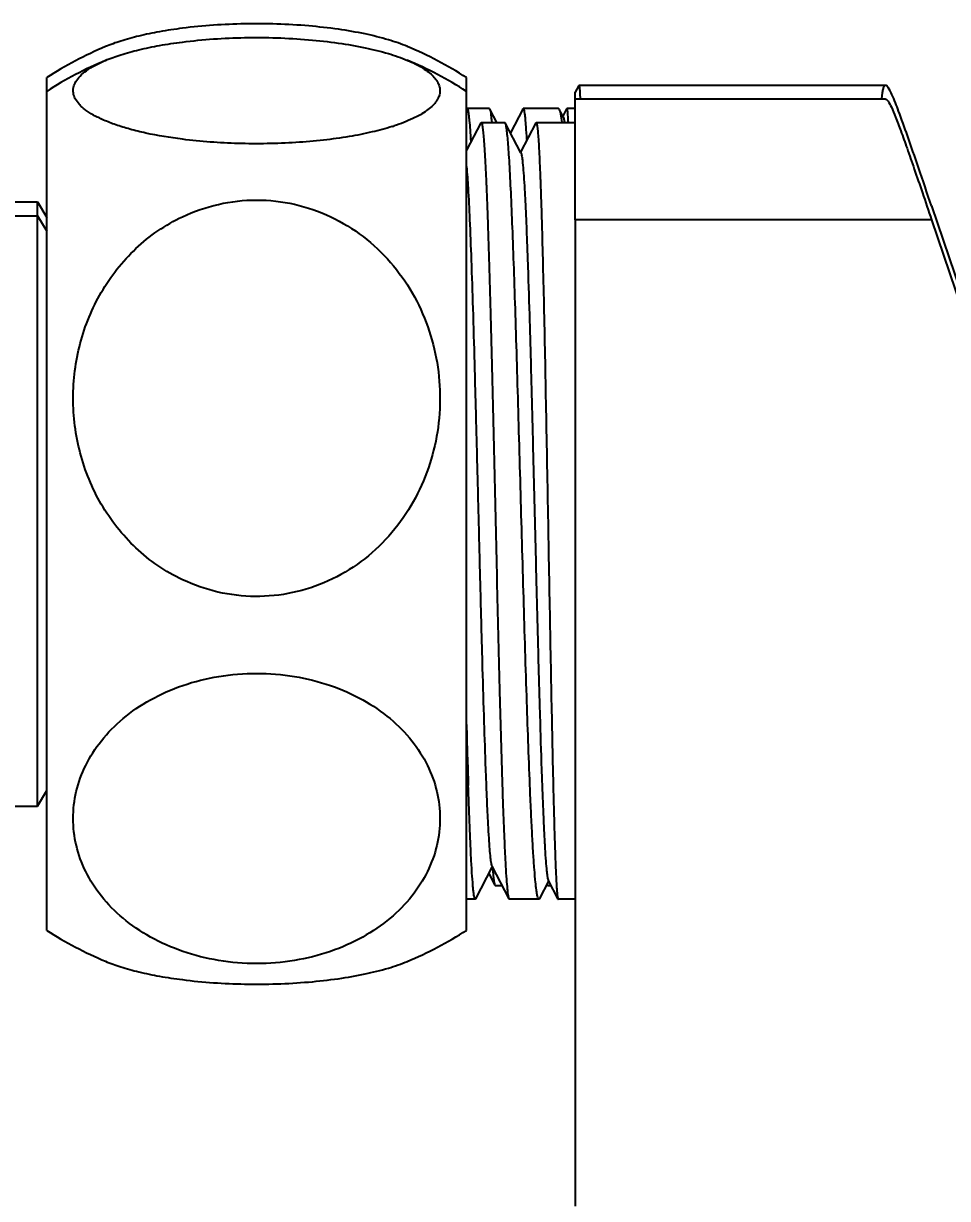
# Model space of a CAD drawing. Header units: millimetres. Extents: x 3553 to 4035, y 25961 to 26175.
# Drawn here: x 3688.2 to 3717.79, y 26037.98 to 26075.62 of the extents above; entities that cross this region are included whole.
import ezdxf

# ---------------------------------------------------------------- set-up
doc = ezdxf.new("R2010")
doc.units = ezdxf.units.MM
doc.styles.get("Standard").update_dxf_attribs({"font": ''})
doc.styles.get('Standard').set_extended_font_data('SimSun')
doc.dimstyles.new('副本 ISO-25-2bei', dxfattribs={"dimscale": 1.7, "dimtxt": 5, "dimasz": 5, "dimexe": 0.5, "dimexo": 0.625, "dimgap": 2, "dimtad": 1, "dimlfac": 0.0393, "dimdsep": 46, "dimtxsty": 'Standard', "dimcen": 2.5, "dimclrd": 1, "dimclre": 1, "dimclrt": 3, "dimadec": 0, "dimazin": 0, "dimtfac": 1, "dimtmove": 0, "dimatfit": 3, "dimfxl": 0, "dimarcsym": 0})

# ---------------------------------------------------------------- blocks, each defined once
blk = doc.blocks.new('*D4')
at = {"color": 1, "lineweight": -2, "transparency": 16777216}
for p, q in [((3611.356, 26037.626), (3611.356, 25991.025)), ((3739.327, 26000.218), (3739.327, 25991.025)), ((3619.856, 25991.875), (3730.827, 25991.875))]:
    blk.add_line(p, q, dxfattribs=at)
at = {"color": 1, "transparency": 16777216}
for points in [[(3619.856, 25993.292), (3619.856, 25990.458), (3611.356, 25991.875)], [(3730.827, 25993.292), (3730.827, 25990.458), (3739.327, 25991.875)]]:
    blk.add_solid(points, dxfattribs=at)
at = {"layer": 'Defpoints', "color": 0, "transparency": 16777216}
for p in [(3611.356, 26038.688), (3739.327, 26001.28), (3739.327, 25991.875)]:
    blk.add_point(p, dxfattribs=at)
at = {"color": 3, "transparency": 16777216, "insert": (3675.341, 26001.225), "char_height": 8.5, "attachment_point": 5}
blk.add_mtext('128', dxfattribs=at)
blk = doc.blocks.new('*D5')
at = {"color": 1, "lineweight": -2, "transparency": 16777216}
for p, q in [((3570.581, 26047.717), (3570.581, 25971.344)), ((3739.327, 25994.559), (3739.327, 25971.344)), ((3579.081, 25972.194), (3730.827, 25972.194))]:
    blk.add_line(p, q, dxfattribs=at)
at = {"color": 1, "transparency": 16777216}
for points in [[(3579.081, 25973.61), (3579.081, 25970.777), (3570.581, 25972.194)], [(3730.827, 25973.61), (3730.827, 25970.777), (3739.327, 25972.194)]]:
    blk.add_solid(points, dxfattribs=at)
at = {"layer": 'Defpoints', "color": 0, "transparency": 16777216}
for p in [(3570.581, 26048.78), (3739.327, 25995.621), (3739.327, 25972.194)]:
    blk.add_point(p, dxfattribs=at)
at = {"color": 3, "transparency": 16777216, "insert": (3654.954, 25981.544), "char_height": 8.5, "attachment_point": 5}
blk.add_mtext('168.7', dxfattribs=at)

msp = doc.modelspace()

# ---------------------------------------------------------------- linework, layer by layer
for points, knots in [([(3700.501, 26074.883), (3700.3, 26074.968), (3700.095, 26075.039), (3699.886, 26075.1), (3699.886, 26075.1), (3699.642, 26075.173), (3699.394, 26075.235), (3699.143, 26075.288), (3699.143, 26075.288), (3698.859, 26075.348), (3698.572, 26075.397), (3698.284, 26075.438), (3698.284, 26075.438), (3697.968, 26075.483), (3697.651, 26075.519), (3697.333, 26075.546), (3697.333, 26075.546), (3696.652, 26075.604), (3695.967, 26075.624), (3695.283, 26075.612), (3695.283, 26075.612), (3694.617, 26075.599), (3693.951, 26075.555), (3693.29, 26075.472)], [0, 0, 0, 0, 0.166667, 0.166667, 0.166667, 0.166667, 0.333333, 0.333333, 0.333333, 0.333333, 0.5, 0.5, 0.5, 0.5, 0.666667, 0.666667, 0.666667, 0.666667, 0.833333, 0.833333, 0.833333, 0.833333, 1, 1, 1, 1]), ([(3693.29, 26075.472), (3693.045, 26075.44), (3692.8, 26075.404), (3692.557, 26075.36), (3692.557, 26075.36), (3692.335, 26075.32), (3692.115, 26075.275), (3691.896, 26075.222), (3691.896, 26075.222), (3691.7, 26075.175), (3691.507, 26075.123), (3691.316, 26075.061), (3691.316, 26075.061), (3691.149, 26075.009), (3690.985, 26074.95), (3690.824, 26074.882)], [0, 0, 0, 0, 0.25, 0.25, 0.25, 0.25, 0.5, 0.5, 0.5, 0.5, 0.75, 0.75, 0.75, 0.75, 1, 1, 1, 1]), ([(3690.823, 26074.441), (3690.984, 26074.509), (3691.148, 26074.567), (3691.315, 26074.621), (3691.315, 26074.621), (3691.506, 26074.681), (3691.699, 26074.735), (3691.895, 26074.781), (3691.895, 26074.781), (3692.114, 26074.835), (3692.335, 26074.88), (3692.557, 26074.92), (3692.557, 26074.92), (3692.8, 26074.964), (3693.045, 26075), (3693.29, 26075.031)], [0, 0, 0, 0, 0.25, 0.25, 0.25, 0.25, 0.5, 0.5, 0.5, 0.5, 0.75, 0.75, 0.75, 0.75, 1, 1, 1, 1]), ([(3693.29, 26075.031), (3693.95, 26075.115), (3694.616, 26075.159), (3695.282, 26075.171), (3695.282, 26075.171), (3695.966, 26075.184), (3696.65, 26075.163), (3697.331, 26075.105), (3697.331, 26075.105), (3697.648, 26075.078), (3697.965, 26075.043), (3698.281, 26074.998), (3698.281, 26074.998), (3698.569, 26074.957), (3698.856, 26074.908), (3699.14, 26074.848), (3699.14, 26074.848), (3699.39, 26074.795), (3699.638, 26074.734), (3699.884, 26074.661), (3699.884, 26074.661), (3700.092, 26074.598), (3700.298, 26074.528), (3700.498, 26074.444)], [0, 0, 0, 0, 0.166667, 0.166667, 0.166667, 0.166667, 0.333333, 0.333333, 0.333333, 0.333333, 0.5, 0.5, 0.5, 0.5, 0.666667, 0.666667, 0.666667, 0.666667, 0.833333, 0.833333, 0.833333, 0.833333, 1, 1, 1, 1]), ([(3693.29, 26071.916), (3692.895, 26071.966), (3692.503, 26072.03), (3692.115, 26072.115), (3692.115, 26072.115), (3691.944, 26072.152), (3691.773, 26072.194), (3691.605, 26072.24), (3691.605, 26072.24), (3691.453, 26072.282), (3691.302, 26072.328), (3691.154, 26072.38), (3691.154, 26072.38), (3691.021, 26072.425), (3690.891, 26072.475), (3690.764, 26072.531), (3690.764, 26072.531), (3690.653, 26072.58), (3690.544, 26072.633), (3690.438, 26072.692), (3690.438, 26072.692), (3690.348, 26072.744), (3690.261, 26072.8), (3690.178, 26072.862), (3690.178, 26072.862), (3690.143, 26072.89), (3690.108, 26072.918), (3690.073, 26072.949), (3690.073, 26072.949), (3690.043, 26072.977), (3690.013, 26073.006), (3689.985, 26073.037), (3689.985, 26073.037), (3689.936, 26073.091), (3689.892, 26073.151), (3689.857, 26073.216), (3689.857, 26073.216), (3689.828, 26073.272), (3689.806, 26073.334), (3689.796, 26073.397), (3689.796, 26073.397), (3689.788, 26073.458), (3689.79, 26073.519), (3689.801, 26073.579), (3689.801, 26073.579), (3689.815, 26073.643), (3689.841, 26073.704), (3689.873, 26073.761), (3689.873, 26073.761), (3689.912, 26073.825), (3689.959, 26073.884), (3690.012, 26073.939), (3690.012, 26073.939), (3690.074, 26074.004), (3690.144, 26074.06), (3690.217, 26074.113), (3690.217, 26074.113), (3690.303, 26074.175), (3690.393, 26074.23), (3690.487, 26074.282), (3690.487, 26074.282), (3690.596, 26074.341), (3690.709, 26074.393), (3690.823, 26074.441)], [0, 0, 0, 0, 0.0625, 0.0625, 0.0625, 0.0625, 0.125, 0.125, 0.125, 0.125, 0.1875, 0.1875, 0.1875, 0.1875, 0.25, 0.25, 0.25, 0.25, 0.3125, 0.3125, 0.3125, 0.3125, 0.375, 0.375, 0.375, 0.375, 0.4375, 0.4375, 0.4375, 0.4375, 0.5, 0.5, 0.5, 0.5, 0.5625, 0.5625, 0.5625, 0.5625, 0.625, 0.625, 0.625, 0.625, 0.6875, 0.6875, 0.6875, 0.6875, 0.75, 0.75, 0.75, 0.75, 0.8125, 0.8125, 0.8125, 0.8125, 0.875, 0.875, 0.875, 0.875, 0.9375, 0.9375, 0.9375, 0.9375, 1, 1, 1, 1]), ([(3700.498, 26074.444), (3700.666, 26074.373), (3700.833, 26074.292), (3700.987, 26074.196), (3700.987, 26074.196), (3701.052, 26074.156), (3701.115, 26074.112), (3701.175, 26074.065), (3701.175, 26074.065), (3701.227, 26074.024), (3701.277, 26073.98), (3701.323, 26073.932), (3701.323, 26073.932), (3701.363, 26073.889), (3701.401, 26073.844), (3701.433, 26073.795), (3701.433, 26073.795), (3701.461, 26073.751), (3701.486, 26073.705), (3701.504, 26073.657), (3701.504, 26073.657), (3701.52, 26073.612), (3701.531, 26073.564), (3701.535, 26073.517), (3701.535, 26073.517), (3701.539, 26073.471), (3701.537, 26073.424), (3701.528, 26073.377), (3701.528, 26073.377), (3701.519, 26073.33), (3701.503, 26073.283), (3701.482, 26073.239), (3701.482, 26073.239), (3701.459, 26073.191), (3701.43, 26073.144), (3701.396, 26073.101), (3701.396, 26073.101), (3701.36, 26073.052), (3701.317, 26073.008), (3701.273, 26072.966), (3701.273, 26072.966), (3701.221, 26072.918), (3701.167, 26072.874), (3701.11, 26072.833), (3701.11, 26072.833), (3701.045, 26072.786), (3700.978, 26072.743), (3700.908, 26072.703), (3700.908, 26072.703), (3700.829, 26072.658), (3700.75, 26072.617), (3700.668, 26072.578), (3700.668, 26072.578), (3700.476, 26072.488), (3700.276, 26072.412), (3700.074, 26072.346)], [0, 0, 0, 0, 0.071429, 0.071429, 0.071429, 0.071429, 0.142857, 0.142857, 0.142857, 0.142857, 0.214286, 0.214286, 0.214286, 0.214286, 0.285714, 0.285714, 0.285714, 0.285714, 0.357143, 0.357143, 0.357143, 0.357143, 0.428571, 0.428571, 0.428571, 0.428571, 0.5, 0.5, 0.5, 0.5, 0.571429, 0.571429, 0.571429, 0.571429, 0.642857, 0.642857, 0.642857, 0.642857, 0.714286, 0.714286, 0.714286, 0.714286, 0.785714, 0.785714, 0.785714, 0.785714, 0.857143, 0.857143, 0.857143, 0.857143, 0.928571, 0.928571, 0.928571, 0.928571, 1, 1, 1, 1]), ([(3705.987, 26073.643), (3705.989, 26073.643), (3705.991, 26073.639), (3705.992, 26073.636), (3705.992, 26073.636), (3705.994, 26073.629), (3705.995, 26073.622), (3705.996, 26073.617), (3705.996, 26073.617), (3705.998, 26073.607), (3706, 26073.595), (3706.001, 26073.585), (3706.001, 26073.585), (3706.003, 26073.57), (3706.004, 26073.555), (3706.006, 26073.54), (3706.006, 26073.54), (3706.008, 26073.52), (3706.009, 26073.501), (3706.011, 26073.482), (3706.011, 26073.482), (3706.012, 26073.458), (3706.013, 26073.435), (3706.015, 26073.412), (3706.015, 26073.412), (3706.018, 26073.352), (3706.022, 26073.293), (3706.024, 26073.232)], [0, 0, 0, 0, 0.142857, 0.142857, 0.142857, 0.142857, 0.285714, 0.285714, 0.285714, 0.285714, 0.428571, 0.428571, 0.428571, 0.428571, 0.571429, 0.571429, 0.571429, 0.571429, 0.714286, 0.714286, 0.714286, 0.714286, 0.857143, 0.857143, 0.857143, 0.857143, 1, 1, 1, 1]), ([(3715.803, 26073.643), (3715.787, 26073.643), (3715.772, 26073.63), (3715.761, 26073.617), (3715.761, 26073.617), (3715.753, 26073.607), (3715.748, 26073.597), (3715.744, 26073.585), (3715.744, 26073.585), (3715.737, 26073.571), (3715.733, 26073.556), (3715.728, 26073.541), (3715.728, 26073.541), (3715.716, 26073.499), (3715.708, 26073.456), (3715.701, 26073.413), (3715.701, 26073.413), (3715.692, 26073.354), (3715.686, 26073.294), (3715.68, 26073.235)], [0, 0, 0, 0, 0.2, 0.2, 0.2, 0.2, 0.4, 0.4, 0.4, 0.4, 0.6, 0.6, 0.6, 0.6, 0.8, 0.8, 0.8, 0.8, 1, 1, 1, 1]), ([(3716.009, 26073.352), (3715.975, 26073.427), (3715.938, 26073.502), (3715.891, 26073.57), (3715.891, 26073.57), (3715.878, 26073.589), (3715.863, 26073.608), (3715.844, 26073.624), (3715.844, 26073.624), (3715.832, 26073.634), (3715.817, 26073.643), (3715.803, 26073.643)], [0, 0, 0, 0, 0.333333, 0.333333, 0.333333, 0.333333, 0.666667, 0.666667, 0.666667, 0.666667, 1, 1, 1, 1]), ([(3715.803, 26073.201), (3715.817, 26073.201), (3715.83, 26073.194), (3715.84, 26073.185), (3715.84, 26073.185), (3715.859, 26073.171), (3715.873, 26073.155), (3715.885, 26073.137), (3715.885, 26073.137), (3715.928, 26073.078), (3715.962, 26073.011), (3715.994, 26072.944), (3715.994, 26072.944), (3716.042, 26072.838), (3716.087, 26072.732), (3716.129, 26072.625), (3716.129, 26072.625), (3716.187, 26072.479), (3716.242, 26072.331), (3716.296, 26072.184), (3716.296, 26072.184), (3716.363, 26071.999), (3716.429, 26071.814), (3716.494, 26071.628), (3716.494, 26071.628), (3716.572, 26071.406), (3716.649, 26071.185), (3716.725, 26070.962), (3716.725, 26070.962), (3716.812, 26070.707), (3716.9, 26070.452), (3716.987, 26070.197), (3716.987, 26070.197), (3717.084, 26069.911), (3717.182, 26069.624), (3717.278, 26069.338)], [0, 0, 0, 0, 0.111111, 0.111111, 0.111111, 0.111111, 0.222222, 0.222222, 0.222222, 0.222222, 0.333333, 0.333333, 0.333333, 0.333333, 0.444444, 0.444444, 0.444444, 0.444444, 0.555556, 0.555556, 0.555556, 0.555556, 0.666667, 0.666667, 0.666667, 0.666667, 0.777778, 0.777778, 0.777778, 0.777778, 0.888889, 0.888889, 0.888889, 0.888889, 1, 1, 1, 1]), ([(3717.278, 26069.779), (3717.14, 26070.189), (3717, 26070.599), (3716.861, 26071.008), (3716.861, 26071.008), (3716.743, 26071.35), (3716.626, 26071.69), (3716.507, 26072.031), (3716.507, 26072.031), (3716.415, 26072.294), (3716.321, 26072.557), (3716.225, 26072.819), (3716.225, 26072.819), (3716.157, 26072.998), (3716.088, 26073.178), (3716.009, 26073.352)], [0, 0, 0, 0, 0.25, 0.25, 0.25, 0.25, 0.5, 0.5, 0.5, 0.5, 0.75, 0.75, 0.75, 0.75, 1, 1, 1, 1]), ([(3702.405, 26072.895), (3702.411, 26072.895), (3702.414, 26072.89), (3702.418, 26072.885), (3702.418, 26072.885), (3702.424, 26072.873), (3702.426, 26072.862), (3702.429, 26072.851)], [0, 0, 0, 0, 0.5, 0.5, 0.5, 0.5, 1, 1, 1, 1]), ([(3702.429, 26072.851), (3702.441, 26072.809), (3702.448, 26072.765), (3702.453, 26072.722), (3702.453, 26072.722), (3702.463, 26072.653), (3702.47, 26072.582), (3702.477, 26072.512), (3702.477, 26072.512), (3702.486, 26072.415), (3702.494, 26072.317), (3702.5, 26072.22), (3702.5, 26072.22), (3702.509, 26072.096), (3702.516, 26071.973), (3702.524, 26071.849)], [0, 0, 0, 0, 0.25, 0.25, 0.25, 0.25, 0.5, 0.5, 0.5, 0.5, 0.75, 0.75, 0.75, 0.75, 1, 1, 1, 1]), ([(3703.204, 26072.466), (3703.199, 26072.518), (3703.194, 26072.571), (3703.188, 26072.624), (3703.188, 26072.624), (3703.183, 26072.665), (3703.178, 26072.706), (3703.172, 26072.747), (3703.172, 26072.747), (3703.166, 26072.775), (3703.162, 26072.804), (3703.154, 26072.833), (3703.154, 26072.833), (3703.151, 26072.85), (3703.147, 26072.867), (3703.138, 26072.882)], [0, 0, 0, 0, 0.25, 0.25, 0.25, 0.25, 0.5, 0.5, 0.5, 0.5, 0.75, 0.75, 0.75, 0.75, 1, 1, 1, 1]), ([(3704.202, 26072.895), (3704.209, 26072.895), (3704.212, 26072.888), (3704.215, 26072.88), (3704.215, 26072.88), (3704.223, 26072.863), (3704.226, 26072.849), (3704.229, 26072.834), (3704.229, 26072.834), (3704.235, 26072.809), (3704.239, 26072.782), (3704.243, 26072.756), (3704.243, 26072.756), (3704.249, 26072.719), (3704.253, 26072.684), (3704.256, 26072.647), (3704.256, 26072.647), (3704.262, 26072.602), (3704.266, 26072.555), (3704.27, 26072.509), (3704.27, 26072.509), (3704.276, 26072.453), (3704.28, 26072.396), (3704.284, 26072.34), (3704.284, 26072.34), (3704.294, 26072.197), (3704.302, 26072.055), (3704.311, 26071.913)], [0, 0, 0, 0, 0.142857, 0.142857, 0.142857, 0.142857, 0.285714, 0.285714, 0.285714, 0.285714, 0.428571, 0.428571, 0.428571, 0.428571, 0.571429, 0.571429, 0.571429, 0.571429, 0.714286, 0.714286, 0.714286, 0.714286, 0.857143, 0.857143, 0.857143, 0.857143, 1, 1, 1, 1]), ([(3705.446, 26072.458), (3705.434, 26072.548), (3705.421, 26072.638), (3705.403, 26072.726), (3705.403, 26072.726), (3705.397, 26072.755), (3705.39, 26072.785), (3705.382, 26072.814), (3705.382, 26072.814), (3705.376, 26072.833), (3705.37, 26072.851), (3705.36, 26072.869)], [0, 0, 0, 0, 0.333333, 0.333333, 0.333333, 0.333333, 0.666667, 0.666667, 0.666667, 0.666667, 1, 1, 1, 1]), ([(3705.485, 26072.631), (3705.494, 26072.614), (3705.499, 26072.593), (3705.502, 26072.574), (3705.502, 26072.574), (3705.509, 26072.54), (3705.515, 26072.505), (3705.52, 26072.47)], [0, 0, 0, 0, 0.5, 0.5, 0.5, 0.5, 1, 1, 1, 1]), ([(3705.599, 26072.895), (3705.6, 26072.895), (3705.601, 26072.894), (3705.602, 26072.893), (3705.602, 26072.893), (3705.603, 26072.89), (3705.604, 26072.887), (3705.605, 26072.883), (3705.605, 26072.883), (3705.608, 26072.872), (3705.61, 26072.859), (3705.611, 26072.846)], [0, 0, 0, 0, 0.333333, 0.333333, 0.333333, 0.333333, 0.666667, 0.666667, 0.666667, 0.666667, 1, 1, 1, 1]), ([(3705.611, 26072.846), (3705.618, 26072.798), (3705.622, 26072.749), (3705.624, 26072.7), (3705.624, 26072.7), (3705.63, 26072.619), (3705.634, 26072.539), (3705.637, 26072.458)], [0, 0, 0, 0, 0.5, 0.5, 0.5, 0.5, 1, 1, 1, 1]), ([(3700.008, 26072.324), (3699.796, 26072.257), (3699.581, 26072.199), (3699.366, 26072.149), (3699.366, 26072.149), (3699.121, 26072.092), (3698.875, 26072.044), (3698.627, 26072.002), (3698.627, 26072.002), (3698.355, 26071.957), (3698.081, 26071.919), (3697.806, 26071.888), (3697.806, 26071.888), (3697.512, 26071.855), (3697.218, 26071.83), (3696.924, 26071.812), (3696.924, 26071.812), (3696.307, 26071.773), (3695.689, 26071.763), (3695.071, 26071.781), (3695.071, 26071.781), (3694.475, 26071.798), (3693.88, 26071.841), (3693.29, 26071.916)], [0, 0, 0, 0, 0.166667, 0.166667, 0.166667, 0.166667, 0.333333, 0.333333, 0.333333, 0.333333, 0.5, 0.5, 0.5, 0.5, 0.666667, 0.666667, 0.666667, 0.666667, 0.833333, 0.833333, 0.833333, 0.833333, 1, 1, 1, 1]), ([(3702.856, 26072.455), (3702.86, 26072.455), (3702.863, 26072.451), (3702.867, 26072.446), (3702.867, 26072.446), (3702.872, 26072.439), (3702.874, 26072.43), (3702.877, 26072.422), (3702.877, 26072.422), (3702.881, 26072.408), (3702.885, 26072.394), (3702.888, 26072.38), (3702.888, 26072.38), (3702.891, 26072.36), (3702.896, 26072.34), (3702.898, 26072.321), (3702.898, 26072.321), (3702.906, 26072.265), (3702.914, 26072.209), (3702.919, 26072.153), (3702.919, 26072.153), (3702.928, 26072.076), (3702.934, 26071.997), (3702.941, 26071.92), (3702.941, 26071.92), (3702.948, 26071.821), (3702.955, 26071.721), (3702.961, 26071.623), (3702.961, 26071.623), (3702.97, 26071.502), (3702.976, 26071.382), (3702.983, 26071.262), (3702.983, 26071.262), (3702.99, 26071.121), (3702.998, 26070.98), (3703.004, 26070.84), (3703.004, 26070.84), (3703.012, 26070.68), (3703.018, 26070.52), (3703.024, 26070.36), (3703.024, 26070.36), (3703.032, 26070.18), (3703.039, 26070.001), (3703.046, 26069.823), (3703.046, 26069.823), (3703.053, 26069.626), (3703.06, 26069.43), (3703.067, 26069.233), (3703.067, 26069.233), (3703.082, 26068.791), (3703.096, 26068.349), (3703.109, 26067.907), (3703.109, 26067.907), (3703.124, 26067.409), (3703.138, 26066.909), (3703.151, 26066.41), (3703.151, 26066.41), (3703.166, 26065.866), (3703.18, 26065.32), (3703.194, 26064.775), (3703.194, 26064.775), (3703.208, 26064.196), (3703.222, 26063.617), (3703.236, 26063.037), (3703.236, 26063.037), (3703.25, 26062.435), (3703.264, 26061.834), (3703.278, 26061.233), (3703.278, 26061.233), (3703.293, 26060.623), (3703.307, 26060.013), (3703.321, 26059.403), (3703.321, 26059.403), (3703.335, 26058.797), (3703.349, 26058.191), (3703.363, 26057.586), (3703.363, 26057.586), (3703.39, 26056.44), (3703.417, 26055.293), (3703.448, 26054.147), (3703.448, 26054.147), (3703.472, 26053.17), (3703.5, 26052.192), (3703.531, 26051.214)], [0, 0, 0, 0, 0.047619, 0.047619, 0.047619, 0.047619, 0.095238, 0.095238, 0.095238, 0.095238, 0.142857, 0.142857, 0.142857, 0.142857, 0.190476, 0.190476, 0.190476, 0.190476, 0.238095, 0.238095, 0.238095, 0.238095, 0.285714, 0.285714, 0.285714, 0.285714, 0.333333, 0.333333, 0.333333, 0.333333, 0.380952, 0.380952, 0.380952, 0.380952, 0.428571, 0.428571, 0.428571, 0.428571, 0.47619, 0.47619, 0.47619, 0.47619, 0.52381, 0.52381, 0.52381, 0.52381, 0.571429, 0.571429, 0.571429, 0.571429, 0.619048, 0.619048, 0.619048, 0.619048, 0.666667, 0.666667, 0.666667, 0.666667, 0.714286, 0.714286, 0.714286, 0.714286, 0.761905, 0.761905, 0.761905, 0.761905, 0.809524, 0.809524, 0.809524, 0.809524, 0.857143, 0.857143, 0.857143, 0.857143, 0.904762, 0.904762, 0.904762, 0.904762, 0.952381, 0.952381, 0.952381, 0.952381, 1, 1, 1, 1]), ([(3704.417, 26051.214), (3704.379, 26052.169), (3704.345, 26053.124), (3704.314, 26054.078), (3704.314, 26054.078), (3704.278, 26055.196), (3704.244, 26056.315), (3704.212, 26057.433), (3704.212, 26057.433), (3704.178, 26058.622), (3704.144, 26059.811), (3704.111, 26061), (3704.111, 26061), (3704.094, 26061.59), (3704.078, 26062.181), (3704.061, 26062.772), (3704.061, 26062.772), (3704.045, 26063.343), (3704.029, 26063.914), (3704.011, 26064.486), (3704.011, 26064.486), (3703.996, 26065.027), (3703.979, 26065.567), (3703.963, 26066.107), (3703.963, 26066.107), (3703.947, 26066.605), (3703.931, 26067.104), (3703.914, 26067.602), (3703.914, 26067.602), (3703.899, 26068.049), (3703.882, 26068.494), (3703.865, 26068.94), (3703.865, 26068.94), (3703.85, 26069.325), (3703.835, 26069.708), (3703.817, 26070.092), (3703.817, 26070.092), (3703.803, 26070.407), (3703.788, 26070.722), (3703.77, 26071.036), (3703.77, 26071.036), (3703.762, 26071.165), (3703.755, 26071.294), (3703.746, 26071.423), (3703.746, 26071.423), (3703.739, 26071.532), (3703.731, 26071.641), (3703.722, 26071.75), (3703.722, 26071.75), (3703.715, 26071.84), (3703.707, 26071.929), (3703.699, 26072.018), (3703.699, 26072.018), (3703.692, 26072.086), (3703.685, 26072.154), (3703.675, 26072.222), (3703.675, 26072.222), (3703.669, 26072.269), (3703.661, 26072.315), (3703.652, 26072.363), (3703.652, 26072.363), (3703.646, 26072.389), (3703.641, 26072.416), (3703.629, 26072.44)], [0, 0, 0, 0, 0.0625, 0.0625, 0.0625, 0.0625, 0.125, 0.125, 0.125, 0.125, 0.1875, 0.1875, 0.1875, 0.1875, 0.25, 0.25, 0.25, 0.25, 0.3125, 0.3125, 0.3125, 0.3125, 0.375, 0.375, 0.375, 0.375, 0.4375, 0.4375, 0.4375, 0.4375, 0.5, 0.5, 0.5, 0.5, 0.5625, 0.5625, 0.5625, 0.5625, 0.625, 0.625, 0.625, 0.625, 0.6875, 0.6875, 0.6875, 0.6875, 0.75, 0.75, 0.75, 0.75, 0.8125, 0.8125, 0.8125, 0.8125, 0.875, 0.875, 0.875, 0.875, 0.9375, 0.9375, 0.9375, 0.9375, 1, 1, 1, 1]), ([(3704.615, 26072.455), (3704.619, 26072.455), (3704.622, 26072.451), (3704.625, 26072.446), (3704.625, 26072.446), (3704.63, 26072.438), (3704.632, 26072.43), (3704.634, 26072.422), (3704.634, 26072.422), (3704.637, 26072.409), (3704.641, 26072.394), (3704.643, 26072.38), (3704.643, 26072.38), (3704.647, 26072.36), (3704.649, 26072.34), (3704.652, 26072.321), (3704.652, 26072.321), (3704.66, 26072.265), (3704.665, 26072.209), (3704.671, 26072.153), (3704.671, 26072.153), (3704.677, 26072.076), (3704.684, 26071.997), (3704.689, 26071.92), (3704.689, 26071.92), (3704.695, 26071.82), (3704.701, 26071.721), (3704.707, 26071.622), (3704.707, 26071.622), (3704.714, 26071.502), (3704.719, 26071.382), (3704.724, 26071.262), (3704.724, 26071.262), (3704.731, 26071.121), (3704.737, 26070.98), (3704.743, 26070.84), (3704.743, 26070.84), (3704.749, 26070.68), (3704.754, 26070.52), (3704.761, 26070.36), (3704.761, 26070.36), (3704.767, 26070.18), (3704.773, 26070.001), (3704.778, 26069.823), (3704.778, 26069.823), (3704.785, 26069.626), (3704.79, 26069.43), (3704.796, 26069.233), (3704.796, 26069.233), (3704.809, 26068.791), (3704.82, 26068.349), (3704.831, 26067.907), (3704.831, 26067.907), (3704.844, 26067.409), (3704.855, 26066.909), (3704.866, 26066.411), (3704.866, 26066.411), (3704.878, 26065.866), (3704.89, 26065.32), (3704.901, 26064.775), (3704.901, 26064.775), (3704.912, 26064.196), (3704.923, 26063.617), (3704.934, 26063.037), (3704.934, 26063.037), (3704.946, 26062.435), (3704.957, 26061.834), (3704.968, 26061.233), (3704.968, 26061.233), (3704.979, 26060.623), (3704.991, 26060.013), (3705.001, 26059.403), (3705.001, 26059.403), (3705.012, 26058.797), (3705.023, 26058.191), (3705.034, 26057.586), (3705.034, 26057.586), (3705.055, 26056.44), (3705.077, 26055.294), (3705.099, 26054.147), (3705.099, 26054.147), (3705.119, 26053.17), (3705.139, 26052.192), (3705.161, 26051.214)], [0, 0, 0, 0, 0.047619, 0.047619, 0.047619, 0.047619, 0.095238, 0.095238, 0.095238, 0.095238, 0.142857, 0.142857, 0.142857, 0.142857, 0.190476, 0.190476, 0.190476, 0.190476, 0.238095, 0.238095, 0.238095, 0.238095, 0.285714, 0.285714, 0.285714, 0.285714, 0.333333, 0.333333, 0.333333, 0.333333, 0.380952, 0.380952, 0.380952, 0.380952, 0.428571, 0.428571, 0.428571, 0.428571, 0.47619, 0.47619, 0.47619, 0.47619, 0.52381, 0.52381, 0.52381, 0.52381, 0.571429, 0.571429, 0.571429, 0.571429, 0.619048, 0.619048, 0.619048, 0.619048, 0.666667, 0.666667, 0.666667, 0.666667, 0.714286, 0.714286, 0.714286, 0.714286, 0.761905, 0.761905, 0.761905, 0.761905, 0.809524, 0.809524, 0.809524, 0.809524, 0.857143, 0.857143, 0.857143, 0.857143, 0.904762, 0.904762, 0.904762, 0.904762, 0.952381, 0.952381, 0.952381, 0.952381, 1, 1, 1, 1]), ([(3704.129, 26071.479), (3704.136, 26071.467), (3704.14, 26071.453), (3704.143, 26071.439), (3704.143, 26071.439), (3704.149, 26071.418), (3704.153, 26071.395), (3704.157, 26071.372), (3704.157, 26071.372), (3704.163, 26071.341), (3704.167, 26071.31), (3704.171, 26071.279), (3704.171, 26071.279), (3704.176, 26071.239), (3704.181, 26071.2), (3704.185, 26071.16), (3704.185, 26071.16), (3704.196, 26071.055), (3704.205, 26070.948), (3704.212, 26070.843), (3704.212, 26070.843), (3704.223, 26070.703), (3704.231, 26070.565), (3704.24, 26070.425), (3704.24, 26070.425), (3704.251, 26070.253), (3704.259, 26070.082), (3704.268, 26069.911), (3704.268, 26069.911), (3704.278, 26069.708), (3704.287, 26069.506), (3704.296, 26069.303), (3704.296, 26069.303), (3704.306, 26069.072), (3704.314, 26068.841), (3704.323, 26068.609), (3704.323, 26068.609), (3704.334, 26068.352), (3704.342, 26068.094), (3704.351, 26067.836), (3704.351, 26067.836), (3704.371, 26067.25), (3704.389, 26066.664), (3704.407, 26066.078), (3704.407, 26066.078), (3704.426, 26065.417), (3704.444, 26064.755), (3704.461, 26064.094), (3704.461, 26064.094), (3704.48, 26063.382), (3704.498, 26062.669), (3704.516, 26061.957), (3704.516, 26061.957), (3704.534, 26061.219), (3704.553, 26060.482), (3704.571, 26059.744), (3704.571, 26059.744), (3704.589, 26059.009), (3704.607, 26058.273), (3704.626, 26057.537), (3704.626, 26057.537), (3704.644, 26056.831), (3704.662, 26056.123), (3704.68, 26055.415), (3704.68, 26055.415), (3704.698, 26054.762), (3704.716, 26054.108), (3704.735, 26053.456), (3704.735, 26053.456), (3704.752, 26052.879), (3704.77, 26052.302), (3704.79, 26051.727), (3704.79, 26051.727), (3704.798, 26051.473), (3704.807, 26051.221), (3704.817, 26050.967), (3704.817, 26050.967), (3704.825, 26050.742), (3704.834, 26050.515), (3704.844, 26050.289), (3704.844, 26050.289), (3704.852, 26050.091), (3704.861, 26049.893), (3704.87, 26049.696), (3704.87, 26049.696), (3704.879, 26049.529), (3704.888, 26049.362), (3704.898, 26049.194), (3704.898, 26049.194), (3704.906, 26049.059), (3704.914, 26048.924), (3704.925, 26048.788), (3704.925, 26048.788), (3704.933, 26048.685), (3704.941, 26048.582), (3704.952, 26048.48), (3704.952, 26048.48), (3704.956, 26048.441), (3704.961, 26048.403), (3704.965, 26048.364), (3704.965, 26048.364), (3704.969, 26048.334), (3704.974, 26048.304), (3704.979, 26048.274), (3704.979, 26048.274), (3704.983, 26048.252), (3704.988, 26048.231), (3704.993, 26048.21), (3704.993, 26048.21), (3704.996, 26048.196), (3704.999, 26048.183), (3705.006, 26048.171)], [0, 0, 0, 0, 0.035714, 0.035714, 0.035714, 0.035714, 0.071429, 0.071429, 0.071429, 0.071429, 0.107143, 0.107143, 0.107143, 0.107143, 0.142857, 0.142857, 0.142857, 0.142857, 0.178571, 0.178571, 0.178571, 0.178571, 0.214286, 0.214286, 0.214286, 0.214286, 0.25, 0.25, 0.25, 0.25, 0.285714, 0.285714, 0.285714, 0.285714, 0.321429, 0.321429, 0.321429, 0.321429, 0.357143, 0.357143, 0.357143, 0.357143, 0.392857, 0.392857, 0.392857, 0.392857, 0.428571, 0.428571, 0.428571, 0.428571, 0.464286, 0.464286, 0.464286, 0.464286, 0.5, 0.5, 0.5, 0.5, 0.535714, 0.535714, 0.535714, 0.535714, 0.571429, 0.571429, 0.571429, 0.571429, 0.607143, 0.607143, 0.607143, 0.607143, 0.642857, 0.642857, 0.642857, 0.642857, 0.678571, 0.678571, 0.678571, 0.678571, 0.714286, 0.714286, 0.714286, 0.714286, 0.75, 0.75, 0.75, 0.75, 0.785714, 0.785714, 0.785714, 0.785714, 0.821429, 0.821429, 0.821429, 0.821429, 0.857143, 0.857143, 0.857143, 0.857143, 0.892857, 0.892857, 0.892857, 0.892857, 0.928571, 0.928571, 0.928571, 0.928571, 0.964286, 0.964286, 0.964286, 0.964286, 1, 1, 1, 1]), ([(3702.385, 26071.038), (3702.408, 26070.811), (3702.423, 26070.584), (3702.436, 26070.357), (3702.436, 26070.357), (3702.455, 26070.02), (3702.472, 26069.685), (3702.486, 26069.349), (3702.486, 26069.349), (3702.506, 26068.916), (3702.522, 26068.484), (3702.538, 26068.05), (3702.538, 26068.05), (3702.556, 26067.533), (3702.572, 26067.016), (3702.588, 26066.499), (3702.588, 26066.499), (3702.607, 26065.914), (3702.623, 26065.329), (3702.639, 26064.743), (3702.639, 26064.743), (3702.657, 26064.11), (3702.673, 26063.475), (3702.69, 26062.84), (3702.69, 26062.84), (3702.708, 26062.177), (3702.725, 26061.513), (3702.741, 26060.848), (3702.741, 26060.848), (3702.758, 26060.176), (3702.775, 26059.503), (3702.792, 26058.83), (3702.792, 26058.83), (3702.809, 26058.17), (3702.826, 26057.509), (3702.843, 26056.849), (3702.843, 26056.849), (3702.859, 26056.222), (3702.876, 26055.595), (3702.893, 26054.968), (3702.893, 26054.968), (3702.91, 26054.393), (3702.927, 26053.818), (3702.945, 26053.244), (3702.945, 26053.244), (3702.96, 26052.74), (3702.977, 26052.236), (3702.995, 26051.732), (3702.995, 26051.732), (3703.004, 26051.512), (3703.012, 26051.292), (3703.021, 26051.071), (3703.021, 26051.071), (3703.029, 26050.874), (3703.037, 26050.677), (3703.046, 26050.481), (3703.046, 26050.481), (3703.054, 26050.309), (3703.063, 26050.136), (3703.072, 26049.964), (3703.072, 26049.964), (3703.079, 26049.819), (3703.088, 26049.673), (3703.097, 26049.528), (3703.097, 26049.528), (3703.105, 26049.409), (3703.112, 26049.291), (3703.122, 26049.173), (3703.122, 26049.173), (3703.13, 26049.084), (3703.138, 26048.993), (3703.148, 26048.904), (3703.148, 26048.904), (3703.154, 26048.843), (3703.162, 26048.782), (3703.174, 26048.722), (3703.174, 26048.722), (3703.177, 26048.702), (3703.181, 26048.683), (3703.187, 26048.664), (3703.187, 26048.664), (3703.19, 26048.652), (3703.193, 26048.639), (3703.198, 26048.628)], [0, 0, 0, 0, 0.047619, 0.047619, 0.047619, 0.047619, 0.095238, 0.095238, 0.095238, 0.095238, 0.142857, 0.142857, 0.142857, 0.142857, 0.190476, 0.190476, 0.190476, 0.190476, 0.238095, 0.238095, 0.238095, 0.238095, 0.285714, 0.285714, 0.285714, 0.285714, 0.333333, 0.333333, 0.333333, 0.333333, 0.380952, 0.380952, 0.380952, 0.380952, 0.428571, 0.428571, 0.428571, 0.428571, 0.47619, 0.47619, 0.47619, 0.47619, 0.52381, 0.52381, 0.52381, 0.52381, 0.571429, 0.571429, 0.571429, 0.571429, 0.619048, 0.619048, 0.619048, 0.619048, 0.666667, 0.666667, 0.666667, 0.666667, 0.714286, 0.714286, 0.714286, 0.714286, 0.761905, 0.761905, 0.761905, 0.761905, 0.809524, 0.809524, 0.809524, 0.809524, 0.857143, 0.857143, 0.857143, 0.857143, 0.904762, 0.904762, 0.904762, 0.904762, 0.952381, 0.952381, 0.952381, 0.952381, 1, 1, 1, 1]), ([(3693.29, 26069.433), (3693.658, 26069.607), (3694.047, 26069.741), (3694.445, 26069.831), (3694.445, 26069.831), (3694.845, 26069.923), (3695.254, 26069.969), (3695.663, 26069.969), (3695.663, 26069.969), (3696.073, 26069.969), (3696.482, 26069.923), (3696.882, 26069.832), (3696.882, 26069.832), (3697.28, 26069.742), (3697.668, 26069.608), (3698.037, 26069.433), (3698.037, 26069.433), (3698.403, 26069.259), (3698.751, 26069.046), (3699.075, 26068.799), (3699.075, 26068.799), (3699.395, 26068.555), (3699.689, 26068.276), (3699.953, 26067.971), (3699.953, 26067.971), (3700.215, 26067.669), (3700.448, 26067.341), (3700.648, 26066.994), (3700.648, 26066.994), (3700.847, 26066.649), (3701.013, 26066.285), (3701.146, 26065.91), (3701.146, 26065.91), (3701.41, 26065.165), (3701.541, 26064.371), (3701.537, 26063.577), (3701.537, 26063.577), (3701.532, 26062.783), (3701.391, 26061.99), (3701.117, 26061.249), (3701.117, 26061.249), (3700.98, 26060.874), (3700.808, 26060.513), (3700.605, 26060.171), (3700.605, 26060.171), (3700.4, 26059.827), (3700.162, 26059.502), (3699.896, 26059.203), (3699.896, 26059.203), (3699.628, 26058.901), (3699.329, 26058.627), (3699.005, 26058.387), (3699.005, 26058.387), (3698.678, 26058.145), (3698.327, 26057.937), (3697.958, 26057.769)], [0, 0, 0, 0, 0.071429, 0.071429, 0.071429, 0.071429, 0.142857, 0.142857, 0.142857, 0.142857, 0.214286, 0.214286, 0.214286, 0.214286, 0.285714, 0.285714, 0.285714, 0.285714, 0.357143, 0.357143, 0.357143, 0.357143, 0.428571, 0.428571, 0.428571, 0.428571, 0.5, 0.5, 0.5, 0.5, 0.571429, 0.571429, 0.571429, 0.571429, 0.642857, 0.642857, 0.642857, 0.642857, 0.714286, 0.714286, 0.714286, 0.714286, 0.785714, 0.785714, 0.785714, 0.785714, 0.857143, 0.857143, 0.857143, 0.857143, 0.928571, 0.928571, 0.928571, 0.928571, 1, 1, 1, 1]), ([(3693.29, 26057.806), (3693.017, 26057.936), (3692.753, 26058.087), (3692.503, 26058.258), (3692.503, 26058.258), (3692.254, 26058.429), (3692.019, 26058.619), (3691.8, 26058.825), (3691.8, 26058.825), (3691.582, 26059.03), (3691.379, 26059.251), (3691.193, 26059.487), (3691.193, 26059.487), (3691.009, 26059.721), (3690.84, 26059.969), (3690.691, 26060.226), (3690.691, 26060.226), (3690.393, 26060.739), (3690.167, 26061.293), (3690.016, 26061.866), (3690.016, 26061.866), (3689.866, 26062.438), (3689.791, 26063.028), (3689.791, 26063.619), (3689.791, 26063.619), (3689.791, 26064.21), (3689.866, 26064.799), (3690.016, 26065.372), (3690.016, 26065.372), (3690.167, 26065.945), (3690.393, 26066.499), (3690.69, 26067.011), (3690.69, 26067.011), (3690.84, 26067.27), (3691.007, 26067.517), (3691.192, 26067.751), (3691.192, 26067.751), (3691.378, 26067.986), (3691.581, 26068.208), (3691.8, 26068.414), (3691.8, 26068.414), (3692.019, 26068.62), (3692.254, 26068.81), (3692.502, 26068.98), (3692.502, 26068.98), (3692.753, 26069.152), (3693.017, 26069.303), (3693.29, 26069.433)], [0, 0, 0, 0, 0.083333, 0.083333, 0.083333, 0.083333, 0.166667, 0.166667, 0.166667, 0.166667, 0.25, 0.25, 0.25, 0.25, 0.333333, 0.333333, 0.333333, 0.333333, 0.416667, 0.416667, 0.416667, 0.416667, 0.5, 0.5, 0.5, 0.5, 0.583333, 0.583333, 0.583333, 0.583333, 0.666667, 0.666667, 0.666667, 0.666667, 0.75, 0.75, 0.75, 0.75, 0.833333, 0.833333, 0.833333, 0.833333, 0.916667, 0.916667, 0.916667, 0.916667, 1, 1, 1, 1]), ([(3697.958, 26057.769), (3697.594, 26057.604), (3697.21, 26057.476), (3696.817, 26057.392), (3696.817, 26057.392), (3696.424, 26057.308), (3696.022, 26057.267), (3695.62, 26057.27), (3695.62, 26057.27), (3695.217, 26057.273), (3694.816, 26057.322), (3694.424, 26057.412), (3694.424, 26057.412), (3694.033, 26057.502), (3693.651, 26057.635), (3693.29, 26057.806)], [0, 0, 0, 0, 0.25, 0.25, 0.25, 0.25, 0.5, 0.5, 0.5, 0.5, 0.75, 0.75, 0.75, 0.75, 1, 1, 1, 1]), ([(3689.791, 26050.159), (3689.791, 26050.448), (3689.825, 26050.737), (3689.891, 26051.02), (3689.891, 26051.02), (3689.959, 26051.309), (3690.061, 26051.59), (3690.192, 26051.858), (3690.192, 26051.858), (3690.33, 26052.137), (3690.5, 26052.401), (3690.693, 26052.646), (3690.693, 26052.646), (3690.9, 26052.906), (3691.134, 26053.143), (3691.389, 26053.356), (3691.389, 26053.356), (3691.66, 26053.584), (3691.956, 26053.784), (3692.266, 26053.957), (3692.266, 26053.957), (3692.596, 26054.142), (3692.943, 26054.294), (3693.3, 26054.418), (3693.3, 26054.418), (3693.674, 26054.547), (3694.061, 26054.642), (3694.45, 26054.708), (3694.45, 26054.708), (3694.852, 26054.773), (3695.258, 26054.806), (3695.665, 26054.806), (3695.665, 26054.806), (3696.071, 26054.806), (3696.477, 26054.773), (3696.878, 26054.707), (3696.878, 26054.707), (3697.268, 26054.642), (3697.654, 26054.547), (3698.029, 26054.417), (3698.029, 26054.417), (3698.385, 26054.294), (3698.733, 26054.141), (3699.063, 26053.957), (3699.063, 26053.957), (3699.372, 26053.784), (3699.667, 26053.583), (3699.939, 26053.356), (3699.939, 26053.356), (3700.194, 26053.143), (3700.429, 26052.906), (3700.635, 26052.646), (3700.635, 26052.646), (3700.829, 26052.401), (3700.998, 26052.137), (3701.135, 26051.858), (3701.135, 26051.858), (3701.266, 26051.59), (3701.368, 26051.309), (3701.437, 26051.02), (3701.437, 26051.02), (3701.503, 26050.737), (3701.537, 26050.448), (3701.537, 26050.159)], [0, 0, 0, 0, 0.0625, 0.0625, 0.0625, 0.0625, 0.125, 0.125, 0.125, 0.125, 0.1875, 0.1875, 0.1875, 0.1875, 0.25, 0.25, 0.25, 0.25, 0.3125, 0.3125, 0.3125, 0.3125, 0.375, 0.375, 0.375, 0.375, 0.4375, 0.4375, 0.4375, 0.4375, 0.5, 0.5, 0.5, 0.5, 0.5625, 0.5625, 0.5625, 0.5625, 0.625, 0.625, 0.625, 0.625, 0.6875, 0.6875, 0.6875, 0.6875, 0.75, 0.75, 0.75, 0.75, 0.8125, 0.8125, 0.8125, 0.8125, 0.875, 0.875, 0.875, 0.875, 0.9375, 0.9375, 0.9375, 0.9375, 1, 1, 1, 1]), ([(3702.669, 26047.569), (3702.661, 26047.569), (3702.657, 26047.578), (3702.654, 26047.585), (3702.654, 26047.585), (3702.647, 26047.602), (3702.643, 26047.616), (3702.64, 26047.63), (3702.64, 26047.63), (3702.635, 26047.653), (3702.63, 26047.679), (3702.626, 26047.705), (3702.626, 26047.705), (3702.621, 26047.74), (3702.616, 26047.775), (3702.612, 26047.809), (3702.612, 26047.809), (3702.607, 26047.853), (3702.602, 26047.898), (3702.598, 26047.943), (3702.598, 26047.943), (3702.593, 26047.997), (3702.588, 26048.052), (3702.584, 26048.105), (3702.584, 26048.105), (3702.573, 26048.243), (3702.564, 26048.38), (3702.556, 26048.517), (3702.556, 26048.517), (3702.545, 26048.691), (3702.536, 26048.865), (3702.527, 26049.039), (3702.527, 26049.039), (3702.518, 26049.248), (3702.508, 26049.457), (3702.499, 26049.667), (3702.499, 26049.667), (3702.49, 26049.909), (3702.48, 26050.152), (3702.471, 26050.395), (3702.471, 26050.395), (3702.462, 26050.668), (3702.452, 26050.94), (3702.443, 26051.214)], [0, 0, 0, 0, 0.090909, 0.090909, 0.090909, 0.090909, 0.181818, 0.181818, 0.181818, 0.181818, 0.272727, 0.272727, 0.272727, 0.272727, 0.363636, 0.363636, 0.363636, 0.363636, 0.454545, 0.454545, 0.454545, 0.454545, 0.545455, 0.545455, 0.545455, 0.545455, 0.636364, 0.636364, 0.636364, 0.636364, 0.727273, 0.727273, 0.727273, 0.727273, 0.818182, 0.818182, 0.818182, 0.818182, 0.909091, 0.909091, 0.909091, 0.909091, 1, 1, 1, 1]), ([(3703.531, 26051.214), (3703.54, 26050.955), (3703.548, 26050.697), (3703.558, 26050.438), (3703.558, 26050.438), (3703.567, 26050.207), (3703.575, 26049.975), (3703.585, 26049.744), (3703.585, 26049.744), (3703.594, 26049.542), (3703.602, 26049.339), (3703.612, 26049.137), (3703.612, 26049.137), (3703.619, 26048.967), (3703.628, 26048.796), (3703.638, 26048.625), (3703.638, 26048.625), (3703.646, 26048.487), (3703.655, 26048.348), (3703.664, 26048.21), (3703.664, 26048.21), (3703.672, 26048.105), (3703.681, 26048), (3703.691, 26047.896), (3703.691, 26047.896), (3703.696, 26047.856), (3703.7, 26047.818), (3703.704, 26047.778), (3703.704, 26047.778), (3703.708, 26047.748), (3703.713, 26047.717), (3703.718, 26047.687), (3703.718, 26047.687), (3703.721, 26047.664), (3703.726, 26047.642), (3703.731, 26047.621), (3703.731, 26047.621), (3703.734, 26047.607), (3703.737, 26047.594), (3703.744, 26047.582)], [0, 0, 0, 0, 0.1, 0.1, 0.1, 0.1, 0.2, 0.2, 0.2, 0.2, 0.3, 0.3, 0.3, 0.3, 0.4, 0.4, 0.4, 0.4, 0.5, 0.5, 0.5, 0.5, 0.6, 0.6, 0.6, 0.6, 0.7, 0.7, 0.7, 0.7, 0.8, 0.8, 0.8, 0.8, 0.9, 0.9, 0.9, 0.9, 1, 1, 1, 1]), ([(3704.708, 26047.569), (3704.7, 26047.569), (3704.694, 26047.577), (3704.69, 26047.585), (3704.69, 26047.585), (3704.68, 26047.6), (3704.675, 26047.615), (3704.671, 26047.63), (3704.671, 26047.63), (3704.664, 26047.654), (3704.658, 26047.679), (3704.652, 26047.705), (3704.652, 26047.705), (3704.645, 26047.739), (3704.64, 26047.775), (3704.634, 26047.809), (3704.634, 26047.809), (3704.628, 26047.854), (3704.621, 26047.898), (3704.616, 26047.943), (3704.616, 26047.943), (3704.609, 26047.997), (3704.603, 26048.052), (3704.598, 26048.106), (3704.598, 26048.106), (3704.584, 26048.243), (3704.572, 26048.38), (3704.561, 26048.518), (3704.561, 26048.518), (3704.548, 26048.692), (3704.536, 26048.866), (3704.525, 26049.04), (3704.525, 26049.04), (3704.512, 26049.248), (3704.5, 26049.457), (3704.489, 26049.667), (3704.489, 26049.667), (3704.476, 26049.909), (3704.465, 26050.152), (3704.453, 26050.395), (3704.453, 26050.395), (3704.441, 26050.668), (3704.429, 26050.94), (3704.417, 26051.214)], [0, 0, 0, 0, 0.090909, 0.090909, 0.090909, 0.090909, 0.181818, 0.181818, 0.181818, 0.181818, 0.272727, 0.272727, 0.272727, 0.272727, 0.363636, 0.363636, 0.363636, 0.363636, 0.454545, 0.454545, 0.454545, 0.454545, 0.545455, 0.545455, 0.545455, 0.545455, 0.636364, 0.636364, 0.636364, 0.636364, 0.727273, 0.727273, 0.727273, 0.727273, 0.818182, 0.818182, 0.818182, 0.818182, 0.909091, 0.909091, 0.909091, 0.909091, 1, 1, 1, 1]), ([(3705.161, 26051.214), (3705.168, 26050.951), (3705.174, 26050.688), (3705.182, 26050.424), (3705.182, 26050.424), (3705.188, 26050.19), (3705.195, 26049.955), (3705.201, 26049.719), (3705.201, 26049.719), (3705.208, 26049.515), (3705.214, 26049.31), (3705.221, 26049.106), (3705.221, 26049.106), (3705.227, 26048.934), (3705.233, 26048.763), (3705.24, 26048.59), (3705.24, 26048.59), (3705.246, 26048.452), (3705.252, 26048.314), (3705.259, 26048.176), (3705.259, 26048.176), (3705.262, 26048.12), (3705.266, 26048.063), (3705.269, 26048.008), (3705.269, 26048.008), (3705.272, 26047.961), (3705.275, 26047.914), (3705.279, 26047.867), (3705.279, 26047.867), (3705.282, 26047.829), (3705.284, 26047.791), (3705.288, 26047.753), (3705.288, 26047.753), (3705.29, 26047.724), (3705.294, 26047.695), (3705.297, 26047.666), (3705.297, 26047.666), (3705.3, 26047.647), (3705.303, 26047.626), (3705.306, 26047.607), (3705.306, 26047.607), (3705.309, 26047.596), (3705.311, 26047.586), (3705.316, 26047.576)], [0, 0, 0, 0, 0.090909, 0.090909, 0.090909, 0.090909, 0.181818, 0.181818, 0.181818, 0.181818, 0.272727, 0.272727, 0.272727, 0.272727, 0.363636, 0.363636, 0.363636, 0.363636, 0.454545, 0.454545, 0.454545, 0.454545, 0.545455, 0.545455, 0.545455, 0.545455, 0.636364, 0.636364, 0.636364, 0.636364, 0.727273, 0.727273, 0.727273, 0.727273, 0.818182, 0.818182, 0.818182, 0.818182, 0.909091, 0.909091, 0.909091, 0.909091, 1, 1, 1, 1]), ([(3701.537, 26050.159), (3701.537, 26049.87), (3701.503, 26049.579), (3701.437, 26049.297), (3701.437, 26049.297), (3701.368, 26049.007), (3701.266, 26048.726), (3701.135, 26048.46), (3701.135, 26048.46), (3700.998, 26048.179), (3700.828, 26047.915), (3700.635, 26047.671), (3700.635, 26047.671), (3700.429, 26047.412), (3700.194, 26047.174), (3699.939, 26046.961), (3699.939, 26046.961), (3699.667, 26046.733), (3699.372, 26046.532), (3699.062, 26046.359), (3699.062, 26046.359), (3698.732, 26046.176), (3698.385, 26046.022), (3698.028, 26045.9), (3698.028, 26045.9), (3697.654, 26045.771), (3697.267, 26045.674), (3696.876, 26045.61), (3696.876, 26045.61), (3696.476, 26045.543), (3696.07, 26045.511), (3695.663, 26045.511), (3695.663, 26045.511), (3695.257, 26045.511), (3694.851, 26045.543), (3694.449, 26045.61), (3694.449, 26045.61), (3694.059, 26045.674), (3693.674, 26045.771), (3693.299, 26045.9), (3693.299, 26045.9), (3692.942, 26046.023), (3692.595, 26046.176), (3692.265, 26046.36), (3692.265, 26046.36), (3691.956, 26046.533), (3691.66, 26046.733), (3691.389, 26046.961), (3691.389, 26046.961), (3691.134, 26047.174), (3690.899, 26047.412), (3690.693, 26047.671), (3690.693, 26047.671), (3690.5, 26047.915), (3690.33, 26048.179), (3690.192, 26048.46), (3690.192, 26048.46), (3690.061, 26048.726), (3689.959, 26049.007), (3689.892, 26049.297), (3689.892, 26049.297), (3689.825, 26049.579), (3689.791, 26049.87), (3689.791, 26050.159)], [0, 0, 0, 0, 0.0625, 0.0625, 0.0625, 0.0625, 0.125, 0.125, 0.125, 0.125, 0.1875, 0.1875, 0.1875, 0.1875, 0.25, 0.25, 0.25, 0.25, 0.3125, 0.3125, 0.3125, 0.3125, 0.375, 0.375, 0.375, 0.375, 0.4375, 0.4375, 0.4375, 0.4375, 0.5, 0.5, 0.5, 0.5, 0.5625, 0.5625, 0.5625, 0.5625, 0.625, 0.625, 0.625, 0.625, 0.6875, 0.6875, 0.6875, 0.6875, 0.75, 0.75, 0.75, 0.75, 0.8125, 0.8125, 0.8125, 0.8125, 0.875, 0.875, 0.875, 0.875, 0.9375, 0.9375, 0.9375, 0.9375, 1, 1, 1, 1]), ([(3703.232, 26048.434), (3703.236, 26048.381), (3703.241, 26048.33), (3703.247, 26048.277), (3703.247, 26048.277), (3703.251, 26048.236), (3703.256, 26048.196), (3703.263, 26048.156), (3703.263, 26048.156), (3703.267, 26048.128), (3703.271, 26048.099), (3703.278, 26048.071), (3703.278, 26048.071), (3703.282, 26048.054), (3703.286, 26048.038), (3703.294, 26048.023)], [0, 0, 0, 0, 0.25, 0.25, 0.25, 0.25, 0.5, 0.5, 0.5, 0.5, 0.75, 0.75, 0.75, 0.75, 1, 1, 1, 1]), ([(3704.971, 26048.053), (3704.972, 26048.048), (3704.974, 26048.045), (3704.975, 26048.041), (3704.975, 26048.041), (3704.977, 26048.033), (3704.979, 26048.025), (3704.982, 26048.018)], [0, 0, 0, 0, 0.5, 0.5, 0.5, 0.5, 1, 1, 1, 1]), ([(3690.823, 26045.584), (3690.984, 26045.516), (3691.148, 26045.457), (3691.315, 26045.404), (3691.315, 26045.404), (3691.506, 26045.343), (3691.699, 26045.291), (3691.895, 26045.243), (3691.895, 26045.243), (3692.114, 26045.191), (3692.335, 26045.145), (3692.557, 26045.105), (3692.557, 26045.105), (3692.8, 26045.062), (3693.045, 26045.025), (3693.29, 26044.994)], [0, 0, 0, 0, 0.25, 0.25, 0.25, 0.25, 0.5, 0.5, 0.5, 0.5, 0.75, 0.75, 0.75, 0.75, 1, 1, 1, 1]), ([(3693.29, 26044.994), (3693.95, 26044.91), (3694.616, 26044.866), (3695.282, 26044.854), (3695.282, 26044.854), (3695.966, 26044.841), (3696.65, 26044.861), (3697.331, 26044.919), (3697.331, 26044.919), (3697.648, 26044.946), (3697.965, 26044.981), (3698.281, 26045.026), (3698.281, 26045.026), (3698.569, 26045.067), (3698.856, 26045.117), (3699.14, 26045.177), (3699.14, 26045.177), (3699.39, 26045.231), (3699.638, 26045.292), (3699.884, 26045.365), (3699.884, 26045.365), (3700.092, 26045.426), (3700.298, 26045.497), (3700.498, 26045.581)], [0, 0, 0, 0, 0.166667, 0.166667, 0.166667, 0.166667, 0.333333, 0.333333, 0.333333, 0.333333, 0.5, 0.5, 0.5, 0.5, 0.666667, 0.666667, 0.666667, 0.666667, 0.833333, 0.833333, 0.833333, 0.833333, 1, 1, 1, 1])]:
    msp.add_open_spline(points, degree=3, knots=knots)
for points in [[(3690.829, 26074.884), (3690.173, 26074.608), (3689.542, 26074.275), (3688.942, 26073.891)], [(3702.385, 26073.891), (3701.783, 26074.277), (3701.149, 26074.61), (3700.49, 26074.887)], [(3690.828, 26074.443), (3690.172, 26074.167), (3689.542, 26073.835), (3688.942, 26073.45)], [(3702.385, 26073.45), (3701.781, 26073.838), (3701.145, 26074.172), (3700.484, 26074.45)], [(3688.942, 26046.574), (3688.942, 26046.574), (3688.942, 26073.891), (3688.942, 26073.891)], [(3702.385, 26046.574), (3702.385, 26046.574), (3702.385, 26073.891), (3702.385, 26073.891)], [(3705.983, 26073.639), (3705.983, 26073.639), (3705.87, 26073.421), (3705.87, 26073.421)], [(3705.87, 26069.338), (3705.87, 26069.338), (3705.87, 26073.421), (3705.87, 26073.421)], [(3705.983, 26073.639), (3705.983, 26073.639), (3705.987, 26073.643), (3705.987, 26073.643)], [(3715.81, 26073.643), (3715.81, 26073.643), (3705.987, 26073.643), (3705.987, 26073.643)], [(3715.81, 26073.201), (3715.81, 26073.201), (3705.87, 26073.201), (3705.87, 26073.201)], [(3706.024, 26073.232), (3706.024, 26073.232), (3706.025, 26073.221), (3706.025, 26073.221)], [(3715.68, 26073.235), (3715.679, 26073.225), (3715.678, 26073.215), (3715.678, 26073.206)], [(3702.393, 26072.883), (3702.393, 26072.883), (3702.385, 26072.869), (3702.385, 26072.869)], [(3702.393, 26072.883), (3702.393, 26072.883), (3702.405, 26072.896), (3702.405, 26072.896)], [(3703.124, 26072.896), (3703.124, 26072.896), (3702.405, 26072.896), (3702.405, 26072.896)], [(3703.138, 26072.882), (3703.138, 26072.882), (3703.124, 26072.896), (3703.124, 26072.896)], [(3703.362, 26072.455), (3703.362, 26072.455), (3703.138, 26072.882), (3703.138, 26072.882)], [(3704.191, 26072.885), (3704.191, 26072.885), (3703.793, 26072.123), (3703.793, 26072.123)], [(3704.191, 26072.885), (3704.191, 26072.885), (3704.202, 26072.896), (3704.202, 26072.896)], [(3705.333, 26072.896), (3705.333, 26072.896), (3704.201, 26072.896), (3704.201, 26072.896)], [(3705.36, 26072.869), (3705.36, 26072.869), (3705.333, 26072.896), (3705.333, 26072.896)], [(3705.485, 26072.631), (3705.485, 26072.631), (3705.401, 26072.792), (3705.401, 26072.792)], [(3705.594, 26072.892), (3705.594, 26072.892), (3705.472, 26072.657), (3705.472, 26072.657)], [(3705.594, 26072.892), (3705.594, 26072.892), (3705.599, 26072.896), (3705.599, 26072.896)], [(3705.87, 26072.896), (3705.87, 26072.896), (3705.599, 26072.896), (3705.599, 26072.896)], [(3700.015, 26072.327), (3700.015, 26072.327), (3700.008, 26072.324), (3700.008, 26072.324)], [(3700.015, 26072.327), (3700.035, 26072.334), (3700.055, 26072.34), (3700.074, 26072.346)], [(3702.843, 26072.443), (3702.843, 26072.443), (3702.385, 26071.565), (3702.385, 26071.565)], [(3702.843, 26072.443), (3702.843, 26072.443), (3702.856, 26072.455), (3702.856, 26072.455)], [(3702.856, 26072.455), (3702.856, 26072.455), (3703.613, 26072.455), (3703.613, 26072.455)], [(3703.629, 26072.44), (3703.629, 26072.44), (3703.612, 26072.455), (3703.612, 26072.455)], [(3704.129, 26071.479), (3704.129, 26071.479), (3703.629, 26072.44), (3703.629, 26072.44)], [(3704.605, 26072.445), (3704.605, 26072.445), (3704.115, 26071.506), (3704.115, 26071.506)], [(3704.605, 26072.445), (3704.605, 26072.445), (3704.615, 26072.455), (3704.615, 26072.455)], [(3704.615, 26072.455), (3704.615, 26072.455), (3705.87, 26072.455), (3705.87, 26072.455)], [(3687.669, 26069.91), (3687.669, 26069.91), (3688.644, 26069.91), (3688.644, 26069.91)], [(3688.644, 26069.91), (3688.644, 26069.91), (3688.942, 26069.412), (3688.942, 26069.412)], [(3688.644, 26050.556), (3688.644, 26050.556), (3688.644, 26069.91), (3688.644, 26069.91)], [(3717.278, 26069.779), (3717.278, 26069.779), (3726.392, 26042.946), (3726.392, 26042.946)], [(3687.673, 26069.468), (3687.673, 26069.468), (3688.644, 26069.468), (3688.644, 26069.468)], [(3688.644, 26069.468), (3688.644, 26069.468), (3688.942, 26068.971), (3688.942, 26068.971)], [(3717.278, 26069.338), (3717.278, 26069.338), (3705.87, 26069.338), (3705.87, 26069.338)], [(3705.87, 26069.338), (3705.87, 26069.338), (3705.87, 26037.735), (3705.87, 26037.735)], [(3717.278, 26069.338), (3717.278, 26069.338), (3726.516, 26042.142), (3726.516, 26042.142)], [(3702.385, 26053.166), (3702.403, 26052.515), (3702.422, 26051.864), (3702.443, 26051.214)], [(3688.644, 26050.556), (3688.644, 26050.556), (3688.942, 26051.053), (3688.942, 26051.053)], [(3687.673, 26050.556), (3687.673, 26050.556), (3688.644, 26050.556), (3688.644, 26050.556)], [(3702.681, 26047.582), (3702.681, 26047.582), (3703.212, 26048.601), (3703.212, 26048.601)], [(3703.198, 26048.628), (3703.198, 26048.628), (3703.744, 26047.582), (3703.744, 26047.582)], [(3703.219, 26048.593), (3703.219, 26048.593), (3703.219, 26048.581), (3703.219, 26048.581)], [(3703.219, 26048.581), (3703.219, 26048.581), (3703.221, 26048.556), (3703.221, 26048.556)], [(3703.221, 26048.556), (3703.224, 26048.516), (3703.227, 26048.475), (3703.232, 26048.434)], [(3703.103, 26048.39), (3703.103, 26048.39), (3703.294, 26048.023), (3703.294, 26048.023)], [(3704.731, 26047.591), (3704.731, 26047.591), (3705.02, 26048.145), (3705.02, 26048.145)], [(3705.006, 26048.171), (3705.006, 26048.171), (3705.316, 26047.576), (3705.316, 26047.576)], [(3703.294, 26048.023), (3703.294, 26048.023), (3703.307, 26048.011), (3703.307, 26048.011)], [(3703.307, 26048.011), (3703.307, 26048.011), (3703.521, 26048.011), (3703.521, 26048.011)], [(3704.982, 26048.018), (3704.982, 26048.018), (3704.991, 26048.011), (3704.991, 26048.011)], [(3704.99, 26048.011), (3704.99, 26048.011), (3705.09, 26048.011), (3705.09, 26048.011)], [(3702.669, 26047.569), (3702.669, 26047.569), (3702.385, 26047.569), (3702.385, 26047.569)], [(3702.681, 26047.582), (3702.681, 26047.582), (3702.669, 26047.569), (3702.669, 26047.569)], [(3703.744, 26047.582), (3703.744, 26047.582), (3703.757, 26047.569), (3703.757, 26047.569)], [(3704.708, 26047.569), (3704.708, 26047.569), (3703.757, 26047.569), (3703.757, 26047.569)], [(3704.731, 26047.591), (3704.731, 26047.591), (3704.708, 26047.569), (3704.708, 26047.569)], [(3705.316, 26047.576), (3705.316, 26047.576), (3705.321, 26047.569), (3705.321, 26047.569)], [(3705.87, 26047.569), (3705.87, 26047.569), (3705.321, 26047.569), (3705.321, 26047.569)], [(3688.942, 26046.574), (3689.542, 26046.191), (3690.172, 26045.859), (3690.828, 26045.582)], [(3700.484, 26045.575), (3701.145, 26045.852), (3701.781, 26046.187), (3702.385, 26046.574)]]:
    msp.add_open_spline(points, degree=3)

# ---------------------------------------------------------------- dimensions: what is measured, and where the dimension line sits
for base, p1, p2, picture, middle in [((3739.327, 25972.194), (3570.581, 26048.78), (3739.327, 25995.621), '*D5', (3654.954, 25981.544)), ((3739.327, 25991.875), (3611.356, 26038.688), (3739.327, 26001.28), '*D4', (3675.341, 26001.225))]:
    dim = msp.add_linear_dim(base=base, p1=p1, p2=p2, dimstyle='副本 ISO-25-2bei', override={"dimgap": 3, "dimdec": 1, "dimlfac": 1})
    dim.commit()
    dim.dimension.update_dxf_attribs({"geometry": picture, "text_midpoint": middle})

doc.saveas('drawing.dxf')
